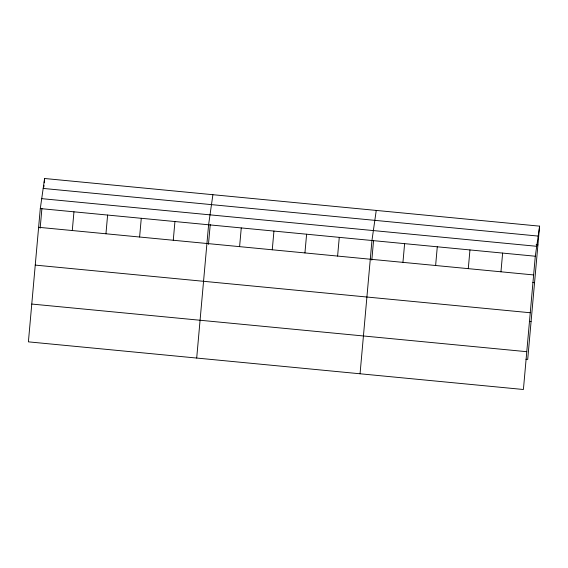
<?xml version="1.0" encoding="UTF-8"?>
<svg xmlns="http://www.w3.org/2000/svg" width="568" height="568" viewBox="0 0 568 568"><rect width="100%" height="100%" fill="white"/><g stroke="black" fill="none" stroke-linecap="round" stroke-linejoin="round"><path stroke-width="0.85" d="M40.292 208.577L28.4 341.851L523.405 389.499L535.297 256.225L539.6 226.149L44.595 178.501L40.292 208.577L535.297 256.225M40.165 228.151L41.925 208.392M43.835 187.014L43.992 185.31M44.219 182.754L44.595 178.501M72.285 230.537L73.954 211.814M105.946 233.775L107.615 215.059M139.607 237.012L141.276 218.297M173.268 240.257L174.937 221.534M196.698 358.053L208.598 224.779L212.901 194.703M208.463 244.354L210.231 224.587M239.597 246.64L241.265 227.924M272.264 249.785L273.939 231.062M304.938 252.93L306.606 234.208M337.605 256.076L339.274 237.353M360.055 373.772L371.948 240.498L376.25 210.423M371.82 260.073L373.581 240.314M402.946 262.359L404.615 243.644M435.62 265.504L437.289 246.789M468.288 268.65L469.956 249.934M500.955 271.795L502.63 253.079M539.6 226.149L527.707 359.423L525.94 359.253M43.175 188.427L538.18 236.075M536.164 244.694L537.931 244.865M41.712 198.651L536.717 246.299M38.624 227.299L533.629 274.94M532.791 282.502L534.559 282.672M35.252 265.1L530.256 312.748M529.312 321.445L531.08 321.616M31.772 304.05L526.777 351.691"/></g></svg>
